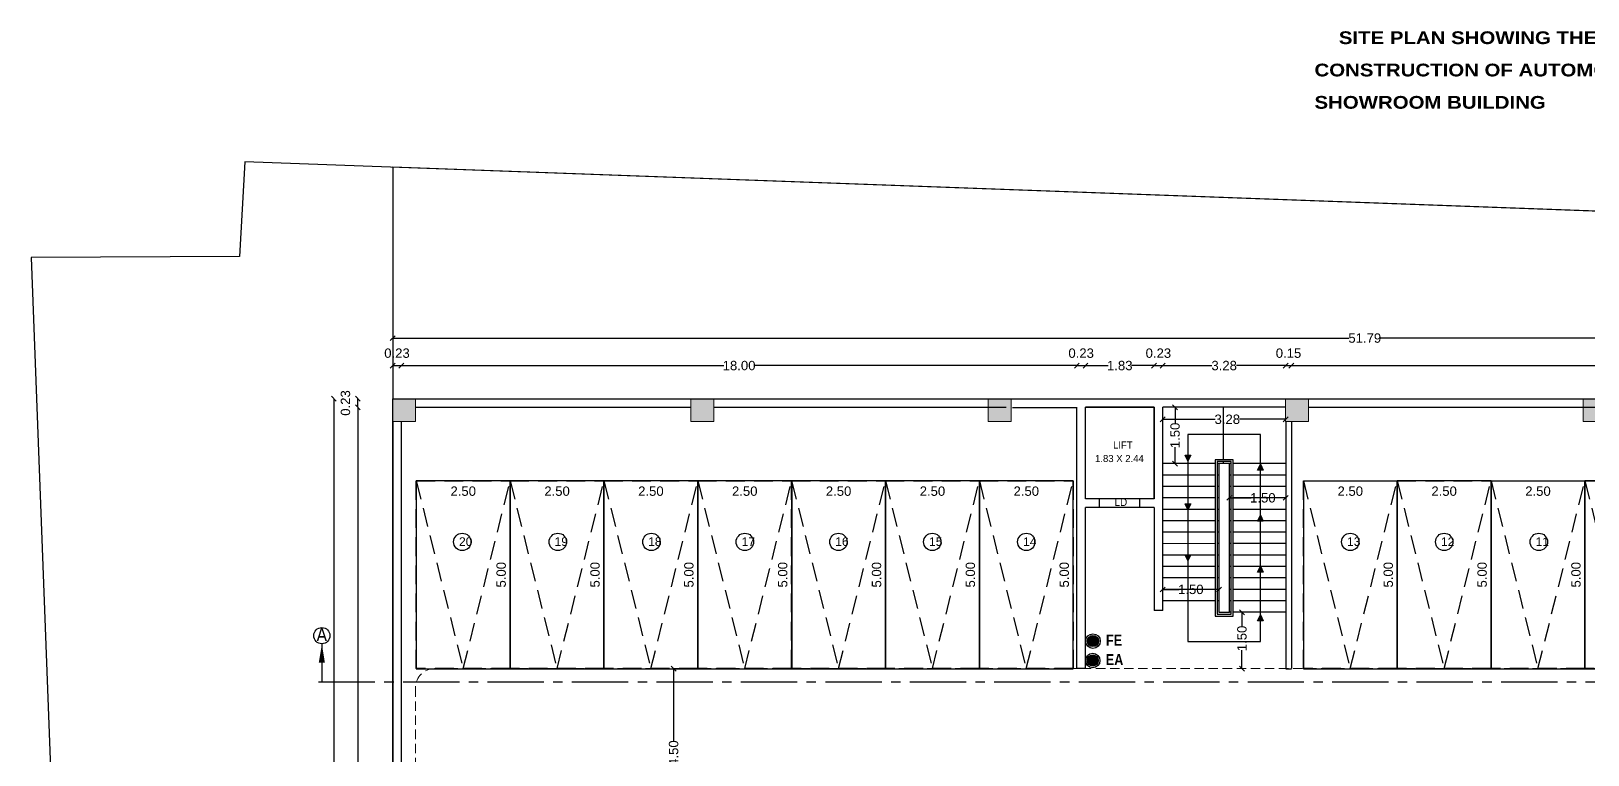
# Model space of a CAD drawing. Header units: metres. Extents: x 71870 to 71989, y 12512 to 13085.
# Drawn here: x 71900.24 to 71941.71, y 13065.93 to 13085.21 of the extents above; entities that cross this region are included whole.
import ezdxf

# ---------------------------------------------------------------- set-up
doc = ezdxf.new("R2010")
doc.units = ezdxf.units.M
doc.header["$MEASUREMENT"] = 0
for name, pattern in [('ACAD_ISO08W100', [36, 24, -3, 6, -3]), ('CENTER2', [1.125, 0.75, -0.125, 0.125, -0.125]), ('DASHED2', [0.375, 0.25, -0.125]), ('Dim Line', [0.375, 0.25, -0.125])]:
    doc.linetypes.add(name, pattern=pattern)
doc.layers.get('Defpoints').update_dxf_attribs({"color": 6, "lineweight": 0})
doc.layers.add('ANGULAR_PARKING_SLOT_1', color=6, linetype='Continuous')
doc.layers.add('BLK_1_FLR_-1_LIFT_1', color=30, linetype='Continuous')
for name, color, linetype, plot in [('BLK_1_LVL_-1_BSMNT_COVERED_PARKING', 4, 'Continuous', False), ('BLK_1_LVL_-1_BSMNT_FOOT_PRINT', 1, 'Continuous', False), ('BLK_1_LVL_-1_BSMNT_PLOT_BOUNDARY', 70, 'Continuous', False), ('BLK_1_LVL_-1_BSMNT_SIDE_SETBACK1', 102, 'Continuous', False)]:
    doc.layers.add(name, color=color, linetype=linetype, plot=plot)
doc.layers.add('COL', color=1, linetype='Continuous', lineweight=18)
doc.styles.add('century Gothic', font='arial.ttf')
doc.styles.add('MtXpl_Arial_Black', font='')
doc.styles.get("Standard").update_dxf_attribs({"font": 'arial.ttf'})
doc.styles.add('TITLE', font='GOTHIC.TTF')
doc.styles.get('MtXpl_Arial_Black').set_extended_font_data('Arial Black')
doc.dimstyles.new('STAND', dxfattribs={"dimtxt": 0.25, "dimasz": 0.13, "dimexe": 0, "dimexo": 0, "dimgap": 0, "dimtad": 0, "dimzin": 0, "dimdsep": 46, "dimtxsty": 'century Gothic', "dimblk": 'OBLIQUE', "dimcen": 0.15, "dimse1": 1, "dimse2": 1, "dimclrd": 5, "dimclre": 7, "dimclrt": 5, "dimazin": 0, "dimtfac": 1, "dimtofl": 0, "dimtmove": 0, "dimatfit": 3, "dimfxl": 0, "dimtolj": 1, "dimtzin": 0, "dimlwd": -1, "dimlwe": -1, "dimarcsym": 0})
doc.dimstyles.get("Standard").update_dxf_attribs({"dimtxt": 0.18, "dimasz": 0.18, "dimexe": 0.18, "dimexo": 0.0625, "dimgap": 0.09, "dimtad": 0, "dimtih": 1, "dimtoh": 1, "dimdec": 4, "dimzin": 0, "dimdsep": 46, "dimtxsty": 'Standard', "dimcen": 0.09, "dimadec": 0, "dimazin": 0, "dimtfac": 1, "dimtdec": 4, "dimtofl": 0, "dimtmove": 0, "dimatfit": 3, "dimfxl": 0, "dimtolj": 1, "dimtzin": 0, "dimarcsym": 0})

# ---------------------------------------------------------------- blocks, each defined once
blk = doc.blocks.new('*U3')
at = {"layer": 'COL'}
h = blk.add_hatch(color=8, dxfattribs=at)
h.dxf.hatch_style = 1
h.paths.add_polyline_path([(2704.9, 761), (2704.9, 737), (2680.9, 737), (2680.9, 761)])
at = {"layer": 'COL', "ltscale": 0.02}
blk.add_lwpolyline([(2704.9, 761), (2704.9, 737), (2680.9, 737), (2680.9, 761)], close=True, dxfattribs=at)
blk = doc.blocks.new('_Oblique')
at = {"color": 0, "linetype": 'ByBlock', "lineweight": -2}
blk.add_line((-0.5, -0.5), (0.5, 0.5), dxfattribs=at)
blk = doc.blocks.new('*D229')
at = {"color": 5}
for p, q in [((71932.162, 13072.777), (71932.742, 13072.777)), ((71933.662, 13072.777), (71933.367, 13072.777))]:
    blk.add_line(p, q, dxfattribs=at)
at = {"layer": 'Defpoints', "color": 0, "lineweight": 25}
for p in [(71932.162, 13072.777), (71933.662, 13072.777), (71933.662, 13072.777)]:
    blk.add_point(p, dxfattribs=at)
at = {"color": 5, "xscale": 0.13, "yscale": 0.13, "zscale": 0.13, "rotation": 180}
blk.add_blockref('_Oblique', (71932.162, 13072.777), dxfattribs=at)
at = {"color": 5, "xscale": 0.13, "yscale": 0.13, "zscale": 0.13}
blk.add_blockref('_Oblique', (71933.662, 13072.777), dxfattribs=at)
at = {"color": 5, "insert": (71933.054, 13072.777), "char_height": 0.25, "attachment_point": 5, "style": 'century Gothic'}
blk.add_mtext('\\A1;1.50', dxfattribs=at)
blk = doc.blocks.new('*D230')
at = {"color": 5}
for p, q in [((71930.385, 13070.338), (71930.823, 13070.338)), ((71931.885, 13070.338), (71931.448, 13070.338))]:
    blk.add_line(p, q, dxfattribs=at)
at = {"layer": 'Defpoints', "color": 0, "lineweight": 25}
for p in [(71930.385, 13070.338), (71931.885, 13070.338), (71931.885, 13070.338)]:
    blk.add_point(p, dxfattribs=at)
at = {"color": 5, "xscale": 0.13, "yscale": 0.13, "zscale": 0.13, "rotation": 180}
blk.add_blockref('_Oblique', (71930.385, 13070.338), dxfattribs=at)
at = {"color": 5, "xscale": 0.13, "yscale": 0.13, "zscale": 0.13}
blk.add_blockref('_Oblique', (71931.885, 13070.338), dxfattribs=at)
at = {"color": 5, "insert": (71931.135, 13070.338), "char_height": 0.25, "attachment_point": 5, "style": 'century Gothic'}
blk.add_mtext('\\A1;1.50', dxfattribs=at)
blk = doc.blocks.new('*D231')
at = {"color": 5}
for p, q in [((71930.716, 13075.191), (71930.716, 13074.754)), ((71930.716, 13073.691), (71930.716, 13074.129))]:
    blk.add_line(p, q, dxfattribs=at)
at = {"layer": 'Defpoints', "color": 0, "lineweight": 25}
for p in [(71930.716, 13075.191), (71930.716, 13075.191), (71930.716, 13073.691)]:
    blk.add_point(p, dxfattribs=at)
at = {"color": 5, "xscale": 0.13, "yscale": 0.13, "zscale": 0.13}
for p, rotation in [((71930.716, 13075.191), 90), ((71930.716, 13073.691), 270)]:
    blk.add_blockref('_Oblique', p, dxfattribs=dict(at, rotation=rotation))
at = {"color": 5, "insert": (71930.716, 13074.441), "char_height": 0.25, "attachment_point": 5, "rotation": 90, "style": 'century Gothic'}
blk.add_mtext('\\A1;1.50', dxfattribs=at)
blk = doc.blocks.new('*D223')
at = {"color": 5}
for p, q in [((71930.385, 13074.87), (71931.782, 13074.87)), ((71933.662, 13074.87), (71932.432, 13074.87))]:
    blk.add_line(p, q, dxfattribs=at)
at = {"layer": 'Defpoints', "color": 0, "lineweight": 25}
for p in [(71930.385, 13074.874), (71933.662, 13074.87), (71933.662, 13074.81)]:
    blk.add_point(p, dxfattribs=at)
at = {"color": 5, "xscale": 0.13, "yscale": 0.13, "zscale": 0.13, "rotation": 180}
blk.add_blockref('_Oblique', (71930.385, 13074.87), dxfattribs=at)
at = {"color": 5, "xscale": 0.13, "yscale": 0.13, "zscale": 0.13}
blk.add_blockref('_Oblique', (71933.662, 13074.87), dxfattribs=at)
at = {"color": 5, "insert": (71932.107, 13074.87), "char_height": 0.25, "attachment_point": 5, "style": 'century Gothic'}
blk.add_mtext('\\A1;3.28', dxfattribs=at)
blk = doc.blocks.new('*D280')
at = {"layer": 'Defpoints', "color": 0, "lineweight": 25}
for p in [(71912.764, 13073.229), (71913.002, 13073.229), (71913.002, 13068.229)]:
    blk.add_point(p, dxfattribs=at)
at = {"color": 5, "lineweight": 25, "insert": (71912.764, 13070.729), "char_height": 0.25, "attachment_point": 5, "rotation": 90, "style": 'century Gothic'}
blk.add_mtext('\\A1;5.00', dxfattribs=at)
blk = doc.blocks.new('*D281')
at = {"layer": 'Defpoints', "color": 0, "lineweight": 25}
for p in [(71910.502, 13073.229), (71913.002, 13073.229), (71910.502, 13072.955)]:
    blk.add_point(p, dxfattribs=at)
at = {"color": 5, "lineweight": 25, "insert": (71911.752, 13072.955), "char_height": 0.25, "attachment_point": 5, "style": 'century Gothic'}
blk.add_mtext('\\A1;2.50', dxfattribs=at)
blk = doc.blocks.new('*D282')
at = {"layer": 'Defpoints', "color": 0, "lineweight": 25}
for p in [(71915.264, 13073.229), (71915.502, 13073.229), (71915.502, 13068.229)]:
    blk.add_point(p, dxfattribs=at)
at = {"color": 5, "lineweight": 25, "insert": (71915.264, 13070.729), "char_height": 0.25, "attachment_point": 5, "rotation": 90, "style": 'century Gothic'}
blk.add_mtext('\\A1;5.00', dxfattribs=at)
blk = doc.blocks.new('*D283')
at = {"layer": 'Defpoints', "color": 0, "lineweight": 25}
for p in [(71913.002, 13073.229), (71915.502, 13073.229), (71913.002, 13072.955)]:
    blk.add_point(p, dxfattribs=at)
at = {"color": 5, "lineweight": 25, "insert": (71914.252, 13072.955), "char_height": 0.25, "attachment_point": 5, "style": 'century Gothic'}
blk.add_mtext('\\A1;2.50', dxfattribs=at)
blk = doc.blocks.new('*D284')
at = {"layer": 'Defpoints', "color": 0, "lineweight": 25}
for p in [(71917.764, 13073.229), (71918.002, 13073.229), (71918.002, 13068.229)]:
    blk.add_point(p, dxfattribs=at)
at = {"color": 5, "lineweight": 25, "insert": (71917.764, 13070.729), "char_height": 0.25, "attachment_point": 5, "rotation": 90, "style": 'century Gothic'}
blk.add_mtext('\\A1;5.00', dxfattribs=at)
blk = doc.blocks.new('*D285')
at = {"layer": 'Defpoints', "color": 0, "lineweight": 25}
for p in [(71915.502, 13073.229), (71918.002, 13073.229), (71915.502, 13072.955)]:
    blk.add_point(p, dxfattribs=at)
at = {"color": 5, "lineweight": 25, "insert": (71916.752, 13072.955), "char_height": 0.25, "attachment_point": 5, "style": 'century Gothic'}
blk.add_mtext('\\A1;2.50', dxfattribs=at)
blk = doc.blocks.new('*D286')
at = {"layer": 'Defpoints', "color": 0, "lineweight": 25}
for p in [(71920.264, 13073.229), (71920.502, 13073.229), (71920.502, 13068.229)]:
    blk.add_point(p, dxfattribs=at)
at = {"color": 5, "lineweight": 25, "insert": (71920.264, 13070.729), "char_height": 0.25, "attachment_point": 5, "rotation": 90, "style": 'century Gothic'}
blk.add_mtext('\\A1;5.00', dxfattribs=at)
blk = doc.blocks.new('*D287')
at = {"layer": 'Defpoints', "color": 0, "lineweight": 25}
for p in [(71918.002, 13073.229), (71920.502, 13073.229), (71918.002, 13072.955)]:
    blk.add_point(p, dxfattribs=at)
at = {"color": 5, "lineweight": 25, "insert": (71919.252, 13072.955), "char_height": 0.25, "attachment_point": 5, "style": 'century Gothic'}
blk.add_mtext('\\A1;2.50', dxfattribs=at)
blk = doc.blocks.new('*D288')
at = {"layer": 'Defpoints', "color": 0, "lineweight": 25}
for p in [(71922.764, 13073.229), (71923.002, 13073.229), (71923.002, 13068.229)]:
    blk.add_point(p, dxfattribs=at)
at = {"color": 5, "lineweight": 25, "insert": (71922.764, 13070.729), "char_height": 0.25, "attachment_point": 5, "rotation": 90, "style": 'century Gothic'}
blk.add_mtext('\\A1;5.00', dxfattribs=at)
blk = doc.blocks.new('*D289')
at = {"layer": 'Defpoints', "color": 0, "lineweight": 25}
for p in [(71920.502, 13073.229), (71923.002, 13073.229), (71920.502, 13072.955)]:
    blk.add_point(p, dxfattribs=at)
at = {"color": 5, "lineweight": 25, "insert": (71921.752, 13072.955), "char_height": 0.25, "attachment_point": 5, "style": 'century Gothic'}
blk.add_mtext('\\A1;2.50', dxfattribs=at)
blk = doc.blocks.new('*D290')
at = {"layer": 'Defpoints', "color": 0, "lineweight": 25}
for p in [(71925.264, 13073.229), (71925.502, 13073.229), (71925.502, 13068.229)]:
    blk.add_point(p, dxfattribs=at)
at = {"color": 5, "lineweight": 25, "insert": (71925.264, 13070.729), "char_height": 0.25, "attachment_point": 5, "rotation": 90, "style": 'century Gothic'}
blk.add_mtext('\\A1;5.00', dxfattribs=at)
blk = doc.blocks.new('*D291')
at = {"layer": 'Defpoints', "color": 0, "lineweight": 25}
for p in [(71923.002, 13073.229), (71925.502, 13073.229), (71923.002, 13072.955)]:
    blk.add_point(p, dxfattribs=at)
at = {"color": 5, "lineweight": 25, "insert": (71924.252, 13072.955), "char_height": 0.25, "attachment_point": 5, "style": 'century Gothic'}
blk.add_mtext('\\A1;2.50', dxfattribs=at)
blk = doc.blocks.new('*D292')
at = {"layer": 'Defpoints', "color": 0, "lineweight": 25}
for p in [(71927.764, 13073.229), (71928.002, 13073.229), (71928.002, 13068.229)]:
    blk.add_point(p, dxfattribs=at)
at = {"color": 5, "lineweight": 25, "insert": (71927.764, 13070.729), "char_height": 0.25, "attachment_point": 5, "rotation": 90, "style": 'century Gothic'}
blk.add_mtext('\\A1;5.00', dxfattribs=at)
blk = doc.blocks.new('*D293')
at = {"layer": 'Defpoints', "color": 0, "lineweight": 25}
for p in [(71925.502, 13073.229), (71928.002, 13073.229), (71925.502, 13072.955)]:
    blk.add_point(p, dxfattribs=at)
at = {"color": 5, "lineweight": 25, "insert": (71926.752, 13072.955), "char_height": 0.25, "attachment_point": 5, "style": 'century Gothic'}
blk.add_mtext('\\A1;2.50', dxfattribs=at)
blk = doc.blocks.new('*D294')
at = {"layer": 'Defpoints', "color": 0, "lineweight": 25}
for p in [(71936.396, 13073.229), (71936.633, 13073.229), (71936.633, 13068.229)]:
    blk.add_point(p, dxfattribs=at)
at = {"color": 5, "lineweight": 25, "insert": (71936.396, 13070.729), "char_height": 0.25, "attachment_point": 5, "rotation": 90, "style": 'century Gothic'}
blk.add_mtext('\\A1;5.00', dxfattribs=at)
blk = doc.blocks.new('*D295')
at = {"layer": 'Defpoints', "color": 0, "lineweight": 25}
for p in [(71934.133, 13073.229), (71936.633, 13073.229), (71934.133, 13072.955)]:
    blk.add_point(p, dxfattribs=at)
at = {"color": 5, "lineweight": 25, "insert": (71935.383, 13072.955), "char_height": 0.25, "attachment_point": 5, "style": 'century Gothic'}
blk.add_mtext('\\A1;2.50', dxfattribs=at)
blk = doc.blocks.new('*D296')
at = {"layer": 'Defpoints', "color": 0, "lineweight": 25}
for p in [(71938.896, 13073.229), (71939.133, 13073.229), (71939.133, 13068.229)]:
    blk.add_point(p, dxfattribs=at)
at = {"color": 5, "lineweight": 25, "insert": (71938.896, 13070.729), "char_height": 0.25, "attachment_point": 5, "rotation": 90, "style": 'century Gothic'}
blk.add_mtext('\\A1;5.00', dxfattribs=at)
blk = doc.blocks.new('*D297')
at = {"layer": 'Defpoints', "color": 0, "lineweight": 25}
for p in [(71936.633, 13073.229), (71939.133, 13073.229), (71936.633, 13072.955)]:
    blk.add_point(p, dxfattribs=at)
at = {"color": 5, "lineweight": 25, "insert": (71937.883, 13072.955), "char_height": 0.25, "attachment_point": 5, "style": 'century Gothic'}
blk.add_mtext('\\A1;2.50', dxfattribs=at)
blk = doc.blocks.new('*D298')
at = {"layer": 'Defpoints', "color": 0, "lineweight": 25}
for p in [(71941.396, 13073.229), (71941.633, 13073.229), (71941.633, 13068.229)]:
    blk.add_point(p, dxfattribs=at)
at = {"color": 5, "lineweight": 25, "insert": (71941.396, 13070.729), "char_height": 0.25, "attachment_point": 5, "rotation": 90, "style": 'century Gothic'}
blk.add_mtext('\\A1;5.00', dxfattribs=at)
blk = doc.blocks.new('*D299')
at = {"layer": 'Defpoints', "color": 0, "lineweight": 25}
for p in [(71939.133, 13073.229), (71941.633, 13073.229), (71939.133, 13072.955)]:
    blk.add_point(p, dxfattribs=at)
at = {"color": 5, "lineweight": 25, "insert": (71940.383, 13072.955), "char_height": 0.25, "attachment_point": 5, "style": 'century Gothic'}
blk.add_mtext('\\A1;2.50', dxfattribs=at)
blk = doc.blocks.new('*D301')
at = {"layer": 'Defpoints', "color": 0, "lineweight": 25}
for p in [(71941.633, 13073.229), (71944.133, 13073.229), (71941.633, 13072.955)]:
    blk.add_point(p, dxfattribs=at)
at = {"color": 5, "lineweight": 25, "insert": (71942.883, 13072.955), "char_height": 0.25, "attachment_point": 5, "style": 'century Gothic'}
blk.add_mtext('\\A1;2.50', dxfattribs=at)
blk = doc.blocks.new('*D323')
at = {"color": 5}
for p, q in [((71928.328, 13076.301), (71928.929, 13076.301)), ((71930.157, 13076.301), (71929.555, 13076.301))]:
    blk.add_line(p, q, dxfattribs=at)
at = {"layer": 'Defpoints', "color": 0, "lineweight": 25}
for p in [(71930.157, 13076.301), (71928.328, 13075.191), (71930.157, 13075.191)]:
    blk.add_point(p, dxfattribs=at)
at = {"color": 5, "xscale": 0.13, "yscale": 0.13, "zscale": 0.13, "rotation": 180}
blk.add_blockref('_Oblique', (71928.328, 13076.301), dxfattribs=at)
at = {"color": 5, "xscale": 0.13, "yscale": 0.13, "zscale": 0.13}
blk.add_blockref('_Oblique', (71930.157, 13076.301), dxfattribs=at)
at = {"color": 5, "insert": (71929.242, 13076.301), "char_height": 0.25, "attachment_point": 5, "style": 'century Gothic'}
blk.add_mtext('\\A1;1.83', dxfattribs=at)
blk = doc.blocks.new('*D324')
at = {"color": 5}
blk.add_line((71930.157, 13076.301), (71930.385, 13076.301), dxfattribs=at)
at = {"layer": 'Defpoints', "color": 0, "lineweight": 25}
for p in [(71930.385, 13076.301), (71930.157, 13075.191), (71930.385, 13075.191)]:
    blk.add_point(p, dxfattribs=at)
at = {"color": 5, "xscale": 0.13, "yscale": 0.13, "zscale": 0.13, "rotation": 180}
blk.add_blockref('_Oblique', (71930.157, 13076.301), dxfattribs=at)
at = {"color": 5, "xscale": 0.13, "yscale": 0.13, "zscale": 0.13}
blk.add_blockref('_Oblique', (71930.385, 13076.301), dxfattribs=at)
at = {"color": 5, "insert": (71930.271, 13076.631), "char_height": 0.25, "attachment_point": 5, "style": 'century Gothic'}
blk.add_mtext('\\A1;0.23', dxfattribs=at)
blk = doc.blocks.new('*D325')
at = {"color": 5}
for p, q in [((71917.357, 13068.229), (71917.357, 13066.308)), ((71917.357, 13063.729), (71917.357, 13065.649))]:
    blk.add_line(p, q, dxfattribs=at)
at = {"layer": 'Defpoints', "color": 0, "lineweight": 25}
for p in [(71917.357, 13068.229), (71917.357, 13068.229), (71917.357, 13063.729)]:
    blk.add_point(p, dxfattribs=at)
at = {"color": 5, "xscale": 0.13, "yscale": 0.13, "zscale": 0.13}
for p, rotation in [((71917.357, 13068.229), 90), ((71917.357, 13063.729), 270)]:
    blk.add_blockref('_Oblique', p, dxfattribs=dict(at, rotation=rotation))
at = {"color": 5, "lineweight": 25, "insert": (71917.357, 13065.979), "char_height": 0.25, "attachment_point": 5, "rotation": 90, "style": 'century Gothic'}
blk.add_mtext('\\A1;4.50', dxfattribs=at)
blk = doc.blocks.new('*D328')
at = {"color": 5}
blk.add_line((71933.662, 13076.301), (71933.814, 13076.301), dxfattribs=at)
at = {"layer": 'Defpoints', "color": 0, "lineweight": 25}
for p in [(71933.814, 13076.301), (71933.662, 13075.191), (71933.814, 13074.81)]:
    blk.add_point(p, dxfattribs=at)
at = {"color": 5, "xscale": 0.13, "yscale": 0.13, "zscale": 0.13, "rotation": 180}
blk.add_blockref('_Oblique', (71933.662, 13076.301), dxfattribs=at)
at = {"color": 5, "xscale": 0.13, "yscale": 0.13, "zscale": 0.13}
blk.add_blockref('_Oblique', (71933.814, 13076.301), dxfattribs=at)
at = {"color": 5, "insert": (71933.738, 13076.631), "char_height": 0.25, "attachment_point": 5, "style": 'century Gothic'}
blk.add_mtext('\\A1;0.15', dxfattribs=at)
blk = doc.blocks.new('*D329')
at = {"color": 5}
for p, q in [((71933.814, 13076.301), (71947.202, 13076.301)), ((71961.436, 13076.301), (71948.048, 13076.301))]:
    blk.add_line(p, q, dxfattribs=at)
at = {"layer": 'Defpoints', "color": 0, "lineweight": 25}
for p in [(71961.436, 13076.301), (71933.814, 13074.81), (71961.436, 13068.81)]:
    blk.add_point(p, dxfattribs=at)
at = {"color": 5, "xscale": 0.13, "yscale": 0.13, "zscale": 0.13, "rotation": 180}
blk.add_blockref('_Oblique', (71933.814, 13076.301), dxfattribs=at)
at = {"color": 5, "xscale": 0.13, "yscale": 0.13, "zscale": 0.13}
blk.add_blockref('_Oblique', (71961.436, 13076.301), dxfattribs=at)
at = {"color": 5, "insert": (71947.625, 13076.301), "char_height": 0.25, "attachment_point": 5, "style": 'century Gothic'}
blk.add_mtext('\\A1;27.62', dxfattribs=at)
blk = doc.blocks.new('*D330')
at = {"color": 5}
for p, q in [((71932.497, 13069.729), (71932.497, 13069.345)), ((71932.497, 13068.229), (71932.497, 13068.72))]:
    blk.add_line(p, q, dxfattribs=at)
at = {"layer": 'Defpoints', "color": 0, "lineweight": 25}
for p in [(71932.497, 13069.729), (71932.497, 13068.229), (71932.497, 13068.229)]:
    blk.add_point(p, dxfattribs=at)
at = {"color": 5, "xscale": 0.13, "yscale": 0.13, "zscale": 0.13}
for p, rotation in [((71932.497, 13069.729), 90), ((71932.497, 13068.229), 270)]:
    blk.add_blockref('_Oblique', p, dxfattribs=dict(at, rotation=rotation))
at = {"color": 5, "lineweight": 25, "insert": (71932.497, 13069.033), "char_height": 0.25, "attachment_point": 5, "rotation": 90, "style": 'century Gothic'}
blk.add_mtext('\\A1;1.50', dxfattribs=at)
blk = doc.blocks.new('*D332')
at = {"color": 5}
blk.add_line((71909.874, 13076.301), (71910.102, 13076.301), dxfattribs=at)
at = {"layer": 'Defpoints', "color": 0, "lineweight": 25}
for p in [(71910.102, 13076.301), (71909.874, 13075.42), (71910.102, 13074.81)]:
    blk.add_point(p, dxfattribs=at)
at = {"color": 5, "xscale": 0.13, "yscale": 0.13, "zscale": 0.13, "rotation": 180}
blk.add_blockref('_Oblique', (71909.874, 13076.301), dxfattribs=at)
at = {"color": 5, "xscale": 0.13, "yscale": 0.13, "zscale": 0.13}
blk.add_blockref('_Oblique', (71910.102, 13076.301), dxfattribs=at)
at = {"color": 5, "insert": (71909.988, 13076.631), "char_height": 0.25, "attachment_point": 5, "style": 'century Gothic'}
blk.add_mtext('\\A1;0.23', dxfattribs=at)
blk = doc.blocks.new('*D333')
at = {"color": 5}
for p, q in [((71910.102, 13076.301), (71918.691, 13076.301)), ((71928.099, 13076.301), (71919.51, 13076.301))]:
    blk.add_line(p, q, dxfattribs=at)
at = {"layer": 'Defpoints', "color": 0, "lineweight": 25}
for p in [(71928.099, 13076.301), (71928.099, 13075.185), (71910.102, 13074.81)]:
    blk.add_point(p, dxfattribs=at)
at = {"color": 5, "xscale": 0.13, "yscale": 0.13, "zscale": 0.13, "rotation": 180}
blk.add_blockref('_Oblique', (71910.102, 13076.301), dxfattribs=at)
at = {"color": 5, "xscale": 0.13, "yscale": 0.13, "zscale": 0.13}
blk.add_blockref('_Oblique', (71928.099, 13076.301), dxfattribs=at)
at = {"color": 5, "insert": (71919.101, 13076.301), "char_height": 0.25, "attachment_point": 5, "style": 'century Gothic'}
blk.add_mtext('\\A1;18.00', dxfattribs=at)
blk = doc.blocks.new('*D334')
at = {"color": 5}
blk.add_line((71928.099, 13076.301), (71928.328, 13076.301), dxfattribs=at)
at = {"layer": 'Defpoints', "color": 0, "lineweight": 25}
for p in [(71928.328, 13076.301), (71928.099, 13075.185), (71928.328, 13075.191)]:
    blk.add_point(p, dxfattribs=at)
at = {"color": 5, "xscale": 0.13, "yscale": 0.13, "zscale": 0.13, "rotation": 180}
blk.add_blockref('_Oblique', (71928.099, 13076.301), dxfattribs=at)
at = {"color": 5, "xscale": 0.13, "yscale": 0.13, "zscale": 0.13}
blk.add_blockref('_Oblique', (71928.328, 13076.301), dxfattribs=at)
at = {"color": 5, "insert": (71928.214, 13076.631), "char_height": 0.25, "attachment_point": 5, "style": 'century Gothic'}
blk.add_mtext('\\A1;0.23', dxfattribs=at)
blk = doc.blocks.new('*D335')
at = {"color": 5}
for p, q in [((71930.385, 13076.301), (71931.699, 13076.301)), ((71933.662, 13076.301), (71932.349, 13076.301))]:
    blk.add_line(p, q, dxfattribs=at)
at = {"layer": 'Defpoints', "color": 0, "lineweight": 25}
for p in [(71933.662, 13076.301), (71930.385, 13075.191), (71933.662, 13075.191)]:
    blk.add_point(p, dxfattribs=at)
at = {"color": 5, "xscale": 0.13, "yscale": 0.13, "zscale": 0.13, "rotation": 180}
blk.add_blockref('_Oblique', (71930.385, 13076.301), dxfattribs=at)
at = {"color": 5, "xscale": 0.13, "yscale": 0.13, "zscale": 0.13}
blk.add_blockref('_Oblique', (71933.662, 13076.301), dxfattribs=at)
at = {"color": 5, "insert": (71932.024, 13076.301), "char_height": 0.25, "attachment_point": 5, "style": 'century Gothic'}
blk.add_mtext('\\A1;3.28', dxfattribs=at)
blk = doc.blocks.new('*D339')
at = {"color": 5}
for p, q in [((71909.874, 13077.033), (71935.347, 13077.033)), ((71961.664, 13077.033), (71936.191, 13077.033))]:
    blk.add_line(p, q, dxfattribs=at)
at = {"layer": 'Defpoints', "color": 0, "lineweight": 25}
for p in [(71909.874, 13077.033), (71909.874, 13075.42), (71961.664, 13075.42)]:
    blk.add_point(p, dxfattribs=at)
at = {"color": 5, "xscale": 0.13, "yscale": 0.13, "zscale": 0.13, "rotation": 180}
blk.add_blockref('_Oblique', (71909.874, 13077.033), dxfattribs=at)
at = {"color": 5, "xscale": 0.13, "yscale": 0.13, "zscale": 0.13}
blk.add_blockref('_Oblique', (71961.664, 13077.033), dxfattribs=at)
at = {"color": 5, "insert": (71935.769, 13077.033), "char_height": 0.25, "attachment_point": 5, "style": 'century Gothic'}
blk.add_mtext('\\A1;51.79', dxfattribs=at)
blk = doc.blocks.new('*D341')
at = {"color": 5}
for p, q in [((71908.946, 13075.191), (71908.946, 13059.116)), ((71908.946, 13042.197), (71908.946, 13058.272))]:
    blk.add_line(p, q, dxfattribs=at)
at = {"layer": 'Defpoints', "color": 0, "lineweight": 25}
for p in [(71908.946, 13075.191), (71910.483, 13075.191), (71910.483, 13042.197)]:
    blk.add_point(p, dxfattribs=at)
at = {"color": 5, "xscale": 0.13, "yscale": 0.13, "zscale": 0.13}
for p, rotation in [((71908.946, 13075.191), 90), ((71908.946, 13042.197), 270)]:
    blk.add_blockref('_Oblique', p, dxfattribs=dict(at, rotation=rotation))
at = {"color": 5, "insert": (71908.946, 13058.694), "char_height": 0.25, "attachment_point": 5, "rotation": 90, "style": 'century Gothic'}
blk.add_mtext('\\A1;32.99', dxfattribs=at)
blk = doc.blocks.new('*D342')
at = {"color": 5}
blk.add_line((71908.946, 13075.191), (71908.946, 13075.42), dxfattribs=at)
at = {"layer": 'Defpoints', "color": 0, "lineweight": 25}
for p in [(71908.946, 13075.42), (71909.874, 13075.42), (71910.483, 13075.191)]:
    blk.add_point(p, dxfattribs=at)
at = {"color": 5, "xscale": 0.13, "yscale": 0.13, "zscale": 0.13}
for p, rotation in [((71908.946, 13075.42), 90), ((71908.946, 13075.191), 270)]:
    blk.add_blockref('_Oblique', p, dxfattribs=dict(at, rotation=rotation))
at = {"color": 5, "insert": (71908.616, 13075.305), "char_height": 0.25, "attachment_point": 5, "rotation": 90, "style": 'century Gothic'}
blk.add_mtext('\\A1;0.23', dxfattribs=at)
blk = doc.blocks.new('*D343')
at = {"color": 5}
for p, q in [((71908.304, 13075.42), (71908.304, 13059.077)), ((71908.304, 13041.892), (71908.304, 13058.234))]:
    blk.add_line(p, q, dxfattribs=at)
at = {"layer": 'Defpoints', "color": 0, "lineweight": 25}
for p in [(71908.304, 13075.42), (71909.874, 13075.42), (71909.874, 13041.892)]:
    blk.add_point(p, dxfattribs=at)
at = {"color": 5, "xscale": 0.13, "yscale": 0.13, "zscale": 0.13}
for p, rotation in [((71908.304, 13075.42), 90), ((71908.304, 13041.892), 270)]:
    blk.add_blockref('_Oblique', p, dxfattribs=dict(at, rotation=rotation))
at = {"color": 5, "lineweight": 25, "insert": (71908.304, 13058.656), "char_height": 0.25, "attachment_point": 5, "rotation": 90, "style": 'century Gothic'}
blk.add_mtext('\\A1;33.53', dxfattribs=at)

msp = doc.modelspace()

# ---------------------------------------------------------------- hatches: boundary and pattern name
h = msp.add_hatch(color=252)
h.dxf.hatch_style = 1
h.paths.add_polyline_path([(71930.98243, 13073.91383), (71931.13483, 13073.91383), (71931.05863, 13073.76143)])
h = msp.add_hatch(color=252)
h.dxf.hatch_style = 1
h.paths.add_polyline_path([(71933.06507, 13073.5191), (71932.91267, 13073.5191), (71932.98887, 13073.6715)])
h = msp.add_hatch(color=252)
h.dxf.hatch_style = 1
h.paths.add_polyline_path([(71930.98243, 13072.61843), (71931.13483, 13072.61843), (71931.05863, 13072.46603)])
h = msp.add_hatch(color=252)
h.dxf.hatch_style = 1
h.paths.add_polyline_path([(71933.06489, 13072.16055), (71932.91249, 13072.16055), (71932.98869, 13072.31295)])
h = msp.add_hatch(color=252)
h.dxf.hatch_style = 1
h.paths.add_polyline_path([(71930.98243, 13071.25953), (71931.13483, 13071.25953), (71931.05863, 13071.10713)])
h = msp.add_hatch(color=252)
h.dxf.hatch_style = 1
h.paths.add_polyline_path([(71933.06489, 13070.80165), (71932.91249, 13070.80165), (71932.98869, 13070.95405)])
h = msp.add_hatch(color=252)
h.dxf.hatch_style = 1
h.paths.add_polyline_path([(71933.06489, 13069.50625), (71932.91249, 13069.50625), (71932.98869, 13069.65865)])
at = {"lineweight": 25}
h = msp.add_hatch(color=33, dxfattribs=at)
h.dxf.hatch_style = 1
h.paths.add_polyline_path([(71928.67721, 13068.96313, 1), (71928.37999, 13068.96313, 1)])
h = msp.add_hatch(color=33, dxfattribs=at)
h.dxf.hatch_style = 1
h.paths.add_polyline_path([(71928.67035, 13068.44515, 1), (71928.37314, 13068.44515, 1)])

# ---------------------------------------------------------------- linework, layer by layer
for p, q in [((71910.48324, 13075.41975), (71917.81602, 13075.41975)), ((71918.42562, 13075.41975), (71961.05465, 13075.41972)), ((71910.48324, 13075.19115), (71917.81602, 13075.19115)), ((71926.38677, 13075.18513), (71928.09934, 13075.18513)), ((71928.09934, 13068.22864), (71928.09934, 13075.1911)), ((71928.32794, 13072.7527), (71928.32794, 13075.1911)), ((71930.15675, 13075.1911), (71928.32794, 13075.1911)), ((71930.15675, 13072.7527), (71930.15675, 13075.1911)), ((71933.66197, 13075.19116), (71930.38535, 13075.19112)), ((71930.38536, 13069.78092), (71930.38535, 13075.19112)), ((71934.27157, 13075.19114), (71961.05465, 13075.19112)), ((71909.87364, 13074.81015), (71909.87364, 13062.88484)), ((71910.10224, 13074.81015), (71910.10224, 13062.88484)), ((71933.66194, 13074.81014), (71933.66262, 13068.22874)), ((71933.81434, 13074.81015), (71933.81502, 13068.22875)), ((71930.15674, 13073.36227), (71930.15674, 13072.7527)), ((71928.70679, 13072.7527), (71928.32794, 13072.7527)), ((71928.32794, 13068.22865), (71928.32794, 13072.5241)), ((71930.15675, 13072.5241), (71928.32794, 13072.5241)), ((71928.70679, 13072.5241), (71928.32794, 13072.5241)), ((71928.55227, 13072.52409), (71928.55225, 13072.52409)), ((71928.55227, 13072.5241), (71928.55227, 13072.52409)), ((71928.70679, 13072.5241), (71928.70679, 13072.7527)), ((71930.15675, 13072.7527), (71929.77788, 13072.7527)), ((71929.77788, 13072.5241), (71929.77788, 13072.7527)), ((71930.15675, 13072.5241), (71929.77788, 13072.5241)), ((71930.15674, 13072.5241), (71930.15676, 13069.78092)), ((71930.38536, 13069.78092), (71930.15676, 13069.78092))]:
    msp.add_line(p, q)
at = {"ltscale": 100}
for p, q in [((71932.00294, 13073.79277), (71932.00292, 13075.19112)), ((71931.78376, 13073.69112), (71930.38535, 13073.6911)), ((71931.88536, 13073.69112), (71931.83456, 13073.69112)), ((71932.00294, 13073.69114), (71932.00294, 13073.74197)), ((71932.21285, 13073.69112), (71932.16205, 13073.69112)), ((71933.66205, 13073.69114), (71932.26365, 13073.69112)), ((71931.78376, 13073.38632), (71930.38535, 13073.3863)), ((71931.88536, 13073.38632), (71931.83456, 13073.38632)), ((71932.21288, 13073.38632), (71932.16208, 13073.38632)), ((71933.66205, 13073.38634), (71932.26368, 13073.38632)), ((71931.78376, 13073.08152), (71930.38535, 13073.0815)), ((71931.88536, 13073.08152), (71931.83456, 13073.08152)), ((71932.21291, 13073.08152), (71932.16211, 13073.08152)), ((71933.66205, 13073.08154), (71932.26371, 13073.08152)), ((71929.77788, 13072.5241), (71928.70679, 13072.5241)), ((71931.78376, 13072.77672), (71930.38535, 13072.7767)), ((71931.78375, 13072.47192), (71930.38535, 13072.4719)), ((71931.88535, 13072.47192), (71931.83455, 13072.47192)), ((71931.88536, 13072.77672), (71931.83456, 13072.77672)), ((71932.21294, 13072.77672), (71932.16214, 13072.77672)), ((71932.21298, 13072.47192), (71932.16218, 13072.47192)), ((71933.66205, 13072.77674), (71932.26374, 13072.77672)), ((71933.66205, 13072.47194), (71932.26378, 13072.47192)), ((71931.78375, 13072.16712), (71930.38535, 13072.1671)), ((71931.88535, 13072.16712), (71931.83455, 13072.16712)), ((71932.21301, 13072.16712), (71932.16221, 13072.16712)), ((71933.66205, 13072.16714), (71932.26381, 13072.16712)), ((71931.78375, 13071.86232), (71930.38535, 13071.8623)), ((71931.78375, 13071.55752), (71930.38535, 13071.5575)), ((71931.88535, 13071.86232), (71931.83455, 13071.86232)), ((71931.88535, 13071.55752), (71931.83455, 13071.55752)), ((71932.21304, 13071.86232), (71932.16224, 13071.86232)), ((71932.21307, 13071.55752), (71932.16227, 13071.55752)), ((71933.66205, 13071.86234), (71932.26384, 13071.86232)), ((71933.66205, 13071.55754), (71932.26387, 13071.55752)), ((71931.78375, 13071.25272), (71930.38535, 13071.2527)), ((71931.88535, 13071.25272), (71931.83455, 13071.25272)), ((71932.21311, 13071.25272), (71932.16231, 13071.25272)), ((71933.66205, 13071.25274), (71932.26391, 13071.25272)), ((71931.78375, 13070.94792), (71930.38535, 13070.9479)), ((71931.88535, 13070.94792), (71931.83455, 13070.94792)), ((71932.21314, 13070.94792), (71932.16234, 13070.94792)), ((71933.66205, 13070.94794), (71932.26394, 13070.94792)), ((71931.78375, 13070.64312), (71930.38535, 13070.6431)), ((71931.78375, 13070.33832), (71930.38535, 13070.3383)), ((71931.88535, 13070.64312), (71931.83455, 13070.64312)), ((71931.88535, 13070.33832), (71931.83455, 13070.33832)), ((71932.21317, 13070.64312), (71932.16237, 13070.64312)), ((71932.2132, 13070.33832), (71932.1624, 13070.33832)), ((71933.66205, 13070.64314), (71932.26397, 13070.64312)), ((71933.66205, 13070.33834), (71932.264, 13070.33832)), ((71931.78375, 13070.03352), (71930.38535, 13070.0335)), ((71931.88535, 13070.03352), (71931.83455, 13070.03352)), ((71932.21324, 13070.03352), (71932.16244, 13070.03352)), ((71933.66205, 13070.03354), (71932.26404, 13070.03352)), ((71932.21327, 13069.72872), (71932.16247, 13069.72872)), ((71933.66206, 13069.72874), (71932.26407, 13069.72872))]:
    msp.add_line(p, q, dxfattribs=at)
at = {"color": 32, "linetype": 'Dim Line', "lineweight": 9}
for p, q in [((71910.98324, 13068.22861), (71957.55464, 13068.22861)), ((71910.48324, 13067.72861), (71910.48324, 13049.70542))]:
    msp.add_line(p, q, dxfattribs=at)
at = {"lineweight": 25}
msp.add_line((71928.32794, 13068.22865), (71928.09934, 13068.22864), dxfattribs=at)
msp.add_lwpolyline([(71918.42562, 13075.19115), (71922.47237, 13075.19115), (71926.2201, 13075.19114)])
at = {"linetype": 'ACAD_ISO08W100'}
msp.add_lwpolyline([(71932.98868, 13074.46575), (71931.05865, 13074.46554), (71931.05863, 13068.95413), (71932.98926, 13068.95434)], close=True, dxfattribs=at)
at = {"color": 252}
for points in [[(71930.98243, 13073.91383), (71931.13483, 13073.91383), (71931.05863, 13073.76143)], [(71933.06507, 13073.5191), (71932.91267, 13073.5191), (71932.98887, 13073.6715)], [(71930.98243, 13072.61843), (71931.13483, 13072.61843), (71931.05863, 13072.46603)], [(71933.06489, 13072.16055), (71932.91249, 13072.16055), (71932.98869, 13072.31295)], [(71930.98243, 13071.25953), (71931.13483, 13071.25953), (71931.05863, 13071.10713)], [(71933.06489, 13070.80165), (71932.91249, 13070.80165), (71932.98869, 13070.95405)], [(71933.06489, 13069.50625), (71932.91249, 13069.50625), (71932.98869, 13069.65865)]]:
    msp.add_lwpolyline(points, close=True, dxfattribs=at)
at = {"ltscale": 100}
for points in [[(71932.26364, 13073.79276), (71931.78376, 13073.79271), (71931.78375, 13069.62711), (71932.26408, 13069.62716)], [(71932.21284, 13073.74196), (71931.83456, 13073.74191), (71931.83455, 13069.67791), (71932.21327, 13069.67796)], [(71932.16205, 13073.69115), (71931.88536, 13073.69112), (71931.88535, 13069.72872), (71932.16247, 13069.72875)]]:
    msp.add_lwpolyline(points, close=True, dxfattribs=at)
at = {"color": 4, "linetype": 'DASHED2', "lineweight": 25, "ltscale": 2}
for points in [[(71910.50157, 13073.22861), (71913.00157, 13073.22861), (71913.00157, 13068.22861), (71910.50157, 13068.22861)], [(71913.00157, 13073.22861), (71915.50157, 13073.22861), (71915.50157, 13068.22861), (71913.00157, 13068.22861)], [(71915.50157, 13073.22861), (71918.00157, 13073.22861), (71918.00157, 13068.22861), (71915.50157, 13068.22861)], [(71918.00157, 13073.22861), (71920.50157, 13073.22861), (71920.50157, 13068.22861), (71918.00157, 13068.22861)], [(71920.50157, 13073.22861), (71923.00157, 13073.22861), (71923.00157, 13068.22861), (71920.50157, 13068.22861)], [(71923.00157, 13073.22861), (71925.50157, 13073.22861), (71925.50157, 13068.22861), (71923.00157, 13068.22861)], [(71925.50157, 13073.22861), (71928.00157, 13073.22861), (71928.00157, 13068.22861), (71925.50157, 13068.22861)], [(71934.13288, 13073.22876), (71936.63288, 13073.22876), (71936.63288, 13068.22876), (71934.13288, 13068.22876)], [(71936.63288, 13073.22876), (71939.13288, 13073.22876), (71939.13288, 13068.22876), (71936.63288, 13068.22876)], [(71939.13288, 13073.22876), (71941.63288, 13073.22876), (71941.63288, 13068.22876), (71939.13288, 13068.22876)], [(71941.63288, 13073.22876), (71944.13288, 13073.22876), (71944.13288, 13068.22876), (71941.63288, 13068.22876)]]:
    msp.add_lwpolyline(points, close=True, dxfattribs=at)
for points in [[(71910.50157, 13073.22861), (71911.75157, 13068.22861), (71913.00157, 13073.22861)], [(71913.00157, 13073.22861), (71914.25157, 13068.22861), (71915.50157, 13073.22861)], [(71915.50157, 13073.22861), (71916.75157, 13068.22861), (71918.00157, 13073.22861)], [(71918.00157, 13073.22861), (71919.25157, 13068.22861), (71920.50157, 13073.22861)], [(71920.50157, 13073.22861), (71921.75157, 13068.22861), (71923.00157, 13073.22861)], [(71923.00157, 13073.22861), (71924.25157, 13068.22861), (71925.50157, 13073.22861)], [(71925.50157, 13073.22861), (71926.75157, 13068.22861), (71928.00157, 13073.22861)], [(71934.13288, 13073.22876), (71935.38288, 13068.22876), (71936.63288, 13073.22876)], [(71936.63288, 13073.22876), (71937.88288, 13068.22876), (71939.13288, 13073.22876)], [(71939.13288, 13073.22876), (71940.38288, 13068.22876), (71941.63288, 13073.22876)], [(71941.63288, 13073.22876), (71942.88288, 13068.22876), (71944.13288, 13073.22876)]]:
    msp.add_lwpolyline(points, dxfattribs=at)
at = {"lineweight": 25}
msp.add_lwpolyline([(71933.66262, 13068.21885), (71933.81502, 13068.21887)], dxfattribs=at)
at = {"color": 1, "linetype": 'CENTER2', "lineweight": 25, "ltscale": 2}
msp.add_lwpolyline([(71907.89965, 13067.87402), (71970.37441, 13067.87402)], dxfattribs=at)
at = {"color": 4, "linetype": 'Continuous', "lineweight": 25, "ltscale": 2}
for centre in [(71911.72575, 13071.60534), (71914.27203, 13071.60534), (71916.76523, 13071.60534), (71919.25424, 13071.60534), (71921.74851, 13071.60534), (71924.24765, 13071.60534), (71926.75228, 13071.60534), (71935.38288, 13071.60534), (71937.88461, 13071.60534), (71940.40599, 13071.60534)]:
    msp.add_circle(centre, 0.23145, dxfattribs=at)
at = {"color": 1, "linetype": 'Continuous', "lineweight": 25, "ltscale": 2}
msp.add_circle((71907.98605, 13069.10779), 0.21596, dxfattribs=at)
at = {"color": 33, "lineweight": 25}
for centre, radius in [((71928.5286, 13068.96313), 0.1938), ((71928.5286, 13068.96313), 0.14861), ((71928.52174, 13068.44515), 0.1938), ((71928.52174, 13068.44515), 0.14861)]:
    msp.add_circle(centre, radius, dxfattribs=at)
at = {"color": 32, "linetype": 'Dim Line', "lineweight": 9}
msp.add_arc((71910.98324, 13067.72861), 0.5, 90, 180, dxfattribs=at)
at = {"layer": 'ANGULAR_PARKING_SLOT_1', "color": 6, "lineweight": 25}
for points in [[(71910.50188, 13068.22713), (71913.00188, 13068.22713), (71913.00188, 13073.22689), (71910.50188, 13073.22689)], [(71913.00172, 13068.22713), (71915.50172, 13068.22713), (71915.50172, 13073.22689), (71913.00172, 13073.22689)], [(71915.50234, 13068.22713), (71918.00234, 13068.22713), (71918.00234, 13073.22689), (71915.50234, 13073.22689)], [(71918.00219, 13068.22713), (71920.50219, 13068.22713), (71920.50219, 13073.22689), (71918.00219, 13073.22689)], [(71920.50203, 13068.22713), (71923.00203, 13068.22713), (71923.00203, 13073.22689), (71920.50203, 13073.22689)], [(71923.00188, 13068.22713), (71925.50188, 13068.22713), (71925.50188, 13073.22689), (71923.00188, 13073.22689)], [(71925.50172, 13068.22713), (71928.00172, 13068.22713), (71928.00172, 13073.22689), (71925.50172, 13073.22689)], [(71934.13365, 13068.2258), (71936.63365, 13068.2258), (71936.63365, 13073.22556), (71934.13365, 13073.22556)], [(71936.6335, 13068.22728), (71939.1335, 13068.22728), (71939.1335, 13073.22704), (71936.6335, 13073.22704)], [(71939.13334, 13068.2258), (71941.63334, 13068.2258), (71941.63334, 13073.22556), (71939.13334, 13073.22556)], [(71941.63319, 13068.22728), (71944.13319, 13068.22728), (71944.13319, 13073.22704), (71941.63319, 13073.22704)]]:
    msp.add_lwpolyline(points, close=True, dxfattribs=at)
at = {"layer": 'BLK_1_FLR_-1_LIFT_1', "color": 30, "lineweight": 25}
msp.add_lwpolyline([(71928.32798, 13075.19108), (71930.15679, 13075.19108), (71930.15679, 13072.75268), (71928.32798, 13072.75268)], close=True, dxfattribs=at)
at = {"layer": 'BLK_1_LVL_-1_BSMNT_COVERED_PARKING', "color": 4, "lineweight": 25}
msp.add_lwpolyline([(71909.87364, 13075.41975), (71961.66424, 13075.41975), (71961.66424, 13041.89175), (71909.87364, 13041.89175)], close=True, dxfattribs=at)
at = {"layer": 'BLK_1_LVL_-1_BSMNT_FOOT_PRINT', "lineweight": 25}
msp.add_lwpolyline([(71909.87364, 13075.41975), (71961.66424, 13075.41975), (71961.66424, 13041.89175), (71909.87364, 13041.89175)], close=True, dxfattribs=at)
at = {"layer": 'BLK_1_LVL_-1_BSMNT_PLOT_BOUNDARY', "color": 70, "linetype": 'ByBlock', "lineweight": 25}
msp.add_lwpolyline([(71976.50717, 13079.14882), (71905.93724, 13081.73179), (71905.79397, 13079.20731), (71900.24162, 13079.18441), (71901.79644, 13038.11383), (71974.19644, 13038.11383)], close=True, dxfattribs=at)
at = {"layer": 'BLK_1_LVL_-1_BSMNT_SIDE_SETBACK1', "color": 102, "lineweight": 25}
msp.add_lwpolyline([(71961.66424, 13079.6921), (71909.87364, 13081.58771), (71909.87364, 13075.41975), (71961.66424, 13075.41975)], close=True, dxfattribs=at)

# ---------------------------------------------------------------- block references
at = {"xscale": 0.0254, "yscale": 0.0254, "zscale": 0.0254}
for p in [(71841.77781, 13056.09026), (71849.72019, 13056.09026), (71857.64134, 13056.09026), (71865.56614, 13056.09026), (71873.49459, 13056.09023)]:
    msp.add_blockref('*U3', p, dxfattribs=at)

# ---------------------------------------------------------------- texts
at = {"color": 7, "lineweight": 25, "insert": (71934.42999, 13085.20534), "char_height": 0.34, "width": 10.8436054, "attachment_point": 1, "line_spacing_factor": 1.519185, "style": 'MtXpl_Arial_Black'}
msp.add_mtext('{\\W4.29283;\\C256; \\W1;SITE PLAN SHOWING THE PROPOSED CONSTRUCTION OF AUTOMOBILE SHOWROOM BUILDING }', dxfattribs=at)
at = {"attachment_point": 1, "style": 'TITLE'}
for s, insert, char_height, width in [('LIFT', (71929.06448, 13074.27936), 0.19, 0.4813095), ('1.83 X 2.44', (71928.58352, 13073.92073), 0.19, 1.6590334), ('LD', (71929.10076, 13072.76244), 0.2, 1.6006521)]:
    msp.add_mtext(s, dxfattribs=dict(at, insert=insert, char_height=char_height, width=width))
at = {"color": 4, "linetype": 'Continuous', "lineweight": 25, "ltscale": 2, "char_height": 0.23, "width": 0.1616854, "attachment_point": 7, "rotation": 359.999978, "style": 'century Gothic'}
for s, insert in [('20', (71911.63933, 13071.49388)), ('19', (71914.18561, 13071.49388)), ('18', (71916.67881, 13071.49388)), ('17', (71919.16783, 13071.49388)), ('16', (71921.66209, 13071.49388)), ('15', (71924.16124, 13071.49388)), ('14', (71926.66586, 13071.49388)), ('13', (71935.29646, 13071.49388)), ('12', (71937.79819, 13071.49388)), ('11', (71940.31957, 13071.49388))]:
    msp.add_mtext(s, dxfattribs=dict(at, insert=insert))
at = {"color": 1, "linetype": 'Continuous', "lineweight": 25, "ltscale": 2, "insert": (71907.84692, 13069.31034), "char_height": 0.3429, "attachment_point": 1}
msp.add_mtext_dynamic_manual_height_columns('{\\fTahoma|b0|i0|c0|p34;A}', width=1547.5845061, gutter_width=1, heights=[0], dxfattribs=at)
at = {"color": 33, "lineweight": 25, "char_height": 0.2950098, "attachment_point": 1}
for s, insert in [('{\\fArial Narrow|b1|i0|c0|p34;FE}', (71928.87492, 13069.13396)), ('{\\fArial Narrow|b1|i0|c0|p34;EA}', (71928.86807, 13068.61598))]:
    msp.add_mtext_dynamic_manual_height_columns(s, width=13.7588778, gutter_width=6.01629, heights=[0], dxfattribs=dict(at, insert=insert))

# ---------------------------------------------------------------- dimensions: what is measured, and where the dimension line sits
for base, p1, p2, picture, middle in [((71909.87364, 13077.03323), (71961.66425, 13075.41972), (71909.87364, 13075.41972), '*D339', (71935.76894, 13077.03323)), ((71928.09934, 13076.30058), (71910.10224, 13074.81015), (71928.09934, 13075.18513), '*D333', (71919.10079, 13076.30058)), ((71930.15675, 13076.30058), (71928.32794, 13075.1911), (71930.15675, 13075.1911), '*D323', (71929.24234, 13076.30058)), ((71933.66197, 13076.30058), (71930.38535, 13075.19112), (71933.66197, 13075.19116), '*D335', (71932.02366, 13076.30058)), ((71961.43564, 13076.30058), (71933.81434, 13074.81015), (71961.43564, 13068.81012), '*D329', (71947.62499, 13076.30058))]:
    dim = msp.add_linear_dim(base=base, p1=p1, p2=p2, dimstyle='STAND', override={"dimtmove": 2})
    dim.commit()
    dim.dimension.update_dxf_attribs({"geometry": picture, "text_midpoint": middle})
for base, p1, p2, picture, middle in [((71910.10224, 13076.30058), (71909.87364, 13075.41975), (71910.10224, 13074.81015), '*D332', (71909.98794, 13076.63058)), ((71928.32794, 13076.30058), (71928.09934, 13075.18513), (71928.32794, 13075.1911), '*D334', (71928.21364, 13076.63058)), ((71930.38535, 13076.30058), (71930.15675, 13075.1911), (71930.38535, 13075.19112), '*D324', (71930.27105, 13076.63058)), ((71933.81434, 13076.30058), (71933.66197, 13075.19116), (71933.81434, 13074.81015), '*D328', (71933.73816, 13076.63058))]:
    dim = msp.add_linear_dim(base=base, p1=p1, p2=p2, dimstyle='STAND', override={"dimtmove": 2})
    dim.commit()
    dim.dimension.update_dxf_attribs({"geometry": picture, "text_midpoint": middle, "dimtype": 160})
at = {"lineweight": 25}
for base, p1, p2, picture, middle in [((71908.30394, 13075.41975), (71909.87364, 13041.89176), (71909.87364, 13075.41975), '*D343', (71908.30394, 13058.65575)), ((71917.35712, 13068.22861), (71917.35712, 13063.72861), (71917.35712, 13068.22861), '*D325', (71917.35712, 13065.97861))]:
    dim = msp.add_linear_dim(base=base, p1=p1, p2=p2, angle=90, dimstyle='STAND', dxfattribs=at)
    dim.commit()
    dim.dimension.update_dxf_attribs({"geometry": picture, "text_midpoint": middle})
dim = msp.add_linear_dim(base=(71908.94557, 13075.41975), p1=(71910.48324, 13075.19115), p2=(71909.87364, 13075.41975), angle=90, dimstyle='STAND', override={"dimtmove": 2})
dim.commit()
dim.dimension.update_dxf_attribs({"geometry": '*D342', "text_midpoint": (71908.61557, 13075.30545), "dimtype": 160})
dim = msp.add_linear_dim(base=(71908.94557, 13075.19115), p1=(71910.48324, 13042.19656), p2=(71910.48324, 13075.19115), angle=90, dimstyle='STAND', override={"dimtmove": 2})
dim.commit()
dim.dimension.update_dxf_attribs({"geometry": '*D341', "text_midpoint": (71908.94557, 13058.69385)})
for base, p1, p2, picture, middle in [((71933.66194, 13074.86994), (71930.38535, 13074.87366), (71933.66194, 13074.81012), '*D223', (71932.10686, 13074.86994)), ((71933.66205, 13072.77673), (71932.16214, 13072.77672), (71933.66205, 13072.77674), '*D229', (71933.05416, 13072.77673))]:
    dim = msp.add_linear_dim(base=base, p1=p1, p2=p2, dimstyle='STAND')
    dim.commit()
    dim.dimension.update_dxf_attribs({"geometry": picture, "text_midpoint": middle, "dimtype": 160})
dim = msp.add_linear_dim(base=(71930.7159, 13075.1911), p1=(71930.71592, 13073.6911), p2=(71930.7159, 13075.1911), angle=90, dimstyle='STAND')
dim.commit()
dim.dimension.update_dxf_attribs({"geometry": '*D231', "text_midpoint": (71930.7159, 13074.4411)})
for p1, p2, distance, picture, middle in [((71913.00157, 13073.22861), (71910.50157, 13073.22861), 0.2739, '*D281', (71911.75157, 13072.95471)), ((71913.00157, 13068.22861), (71913.00157, 13073.22861), 0.23715, '*D280', (71912.76442, 13070.72861)), ((71915.50157, 13073.22861), (71913.00157, 13073.22861), 0.2739, '*D283', (71914.25157, 13072.95471)), ((71915.50157, 13068.22861), (71915.50157, 13073.22861), 0.23715, '*D282', (71915.26442, 13070.72861)), ((71918.00157, 13073.22861), (71915.50157, 13073.22861), 0.2739, '*D285', (71916.75157, 13072.95471)), ((71918.00157, 13068.22861), (71918.00157, 13073.22861), 0.23715, '*D284', (71917.76442, 13070.72861)), ((71920.50157, 13073.22861), (71918.00157, 13073.22861), 0.2739, '*D287', (71919.25157, 13072.95471)), ((71920.50157, 13068.22861), (71920.50157, 13073.22861), 0.23715, '*D286', (71920.26442, 13070.72861)), ((71923.00157, 13073.22861), (71920.50157, 13073.22861), 0.2739, '*D289', (71921.75157, 13072.95471)), ((71923.00157, 13068.22861), (71923.00157, 13073.22861), 0.23715, '*D288', (71922.76442, 13070.72861)), ((71925.50157, 13073.22861), (71923.00157, 13073.22861), 0.2739, '*D291', (71924.25157, 13072.95471)), ((71925.50157, 13068.22861), (71925.50157, 13073.22861), 0.23715, '*D290', (71925.26442, 13070.72861)), ((71928.00157, 13073.22861), (71925.50157, 13073.22861), 0.2739, '*D293', (71926.75157, 13072.95471)), ((71928.00157, 13068.22861), (71928.00157, 13073.22861), 0.23715, '*D292', (71927.76442, 13070.72861)), ((71936.63288, 13073.22876), (71934.13288, 13073.22876), 0.2739, '*D295', (71935.38288, 13072.95486)), ((71936.63288, 13068.22876), (71936.63288, 13073.22876), 0.23715, '*D294', (71936.39573, 13070.72876)), ((71939.13288, 13073.22876), (71936.63288, 13073.22876), 0.2739, '*D297', (71937.88288, 13072.95486)), ((71939.13288, 13068.22876), (71939.13288, 13073.22876), 0.23715, '*D296', (71938.89573, 13070.72876)), ((71941.63288, 13073.22876), (71939.13288, 13073.22876), 0.2739, '*D299', (71940.38288, 13072.95486)), ((71941.63288, 13068.22876), (71941.63288, 13073.22876), 0.23715, '*D298', (71941.39573, 13070.72876)), ((71944.13288, 13073.22876), (71941.63288, 13073.22876), 0.2739, '*D301', (71942.88288, 13072.95486))]:
    dim = msp.add_aligned_dim(p1=p1, p2=p2, distance=distance, dimstyle='STAND', override={"dimsd1": 1, "dimsd2": 1}, dxfattribs=at)
    dim.commit()
    dim.dimension.update_dxf_attribs({"geometry": picture, "text_midpoint": middle})
dim = msp.add_linear_dim(base=(71931.88535, 13070.33829), p1=(71930.38535, 13070.3383), p2=(71931.88535, 13070.33829), dimstyle='STAND')
dim.commit()
dim.dimension.update_dxf_attribs({"geometry": '*D230', "text_midpoint": (71931.13535, 13070.33829)})
dim = msp.add_linear_dim(base=(71932.49728, 13068.22861), p1=(71932.49728, 13069.72872), p2=(71932.49728, 13068.22861), angle=90, dimstyle='STAND', dxfattribs=at)
dim.commit()
dim.dimension.update_dxf_attribs({"geometry": '*D330', "text_midpoint": (71932.49728, 13069.03264), "dimtype": 160})

# ---------------------------------------------------------------- leaders
at = {"color": 1, "linetype": 'Continuous', "lineweight": 25, "ltscale": 2}
msp.add_leader([(71907.98605, 13068.88355), (71907.98605, 13067.87402)], dimstyle='Standard', override={"dimasz": 0.5, "dimgap": 0.09, "dimtad": 0, "dimclrd": 1}, dxfattribs=at)

doc.saveas('drawing.dxf')
